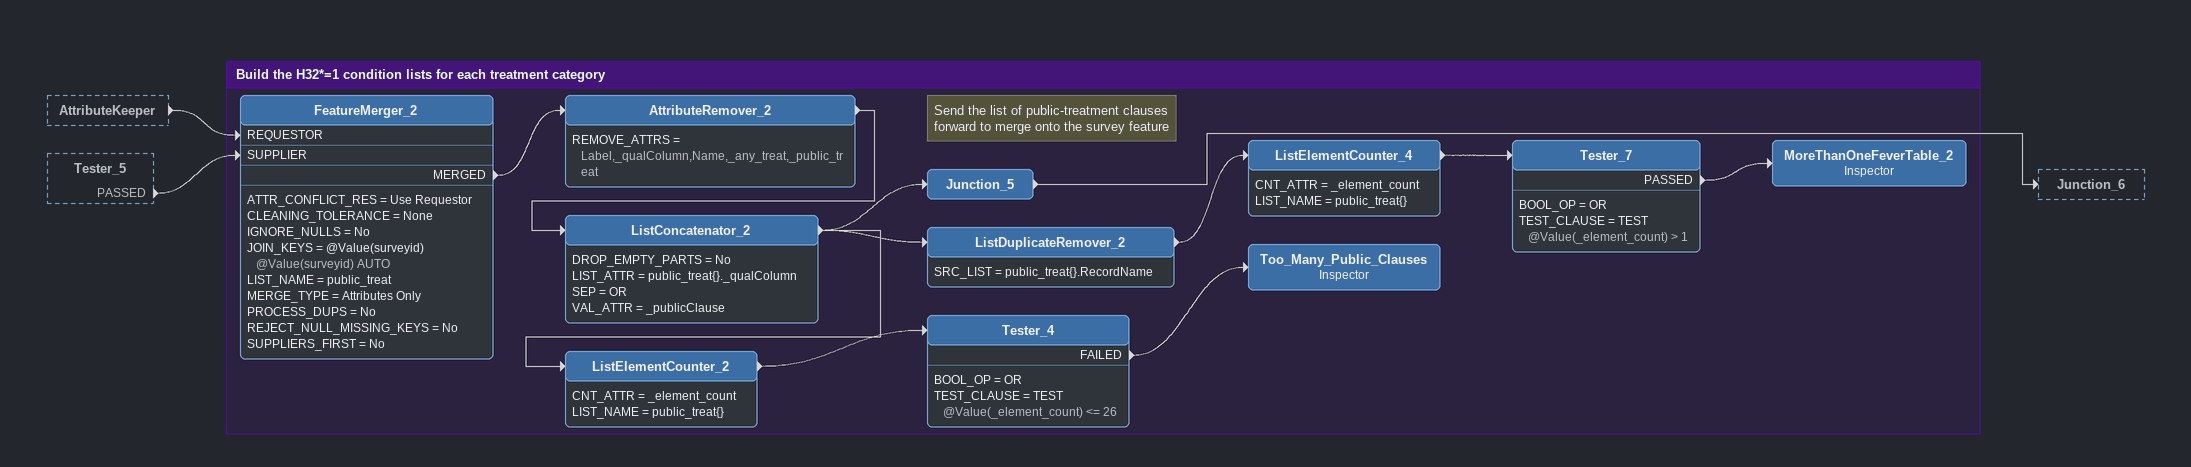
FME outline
AttributeKeeper [outside]
    -> FeatureMerger_2 [REQUESTOR]
Tester_5 [outside]
    PASSED -> FeatureMerger_2 [SUPPLIER]

Bookmark: Build the H32*=1 condition lists for each treatment category
FeatureMerger_2
    ATTR_CONFLICT_RES = Use Requestor
    CLEANING_TOLERANCE = None
    IGNORE_NULLS = No
    JOIN_KEYS = @Value(surveyid) @Value(surveyid) AUTO
    LIST_NAME = public_treat
    MERGE_TYPE = Attributes Only
    PROCESS_DUPS = No
    REJECT_NULL_MISSING_KEYS = No
    SUPPLIERS_FIRST = No
    MERGED -> AttributeRemover_2
AttributeRemover_2
    REMOVE_ATTRS = Label,_qualColumn,Name,_any_treat,_public_treat
    -> ListConcatenator_2
ListConcatenator_2
    DROP_EMPTY_PARTS = No
    LIST_ATTR = public_treat{}._qualColumn
    SEP = OR
    VAL_ATTR = _publicClause
    -> Junction_5
    -> ListElementCounter_2
    -> ListDuplicateRemover_2
Note: Send the list of public-treatment clauses forward to merge onto the survey feature
Junction_5
    -> Junction_6
ListDuplicateRemover_2
    SRC_LIST = public_treat{}.RecordName
    -> ListElementCounter_4
ListElementCounter_4
    CNT_ATTR = _element_count
    LIST_NAME = public_treat{}
    -> Tester_7
Tester_7
    BOOL_OP = OR
    TEST_CLAUSE = TEST @Value(_element_count) > 1
    PASSED -> MoreThanOneFeverTable_2
MoreThanOneFeverTable_2: Inspector
ListElementCounter_2
    CNT_ATTR = _element_count
    LIST_NAME = public_treat{}
    -> Tester_4
Tester_4
    BOOL_OP = OR
    TEST_CLAUSE = TEST @Value(_element_count) <= 26
    FAILED -> Too_Many_Public_Clauses
Too_Many_Public_Clauses: Inspector
